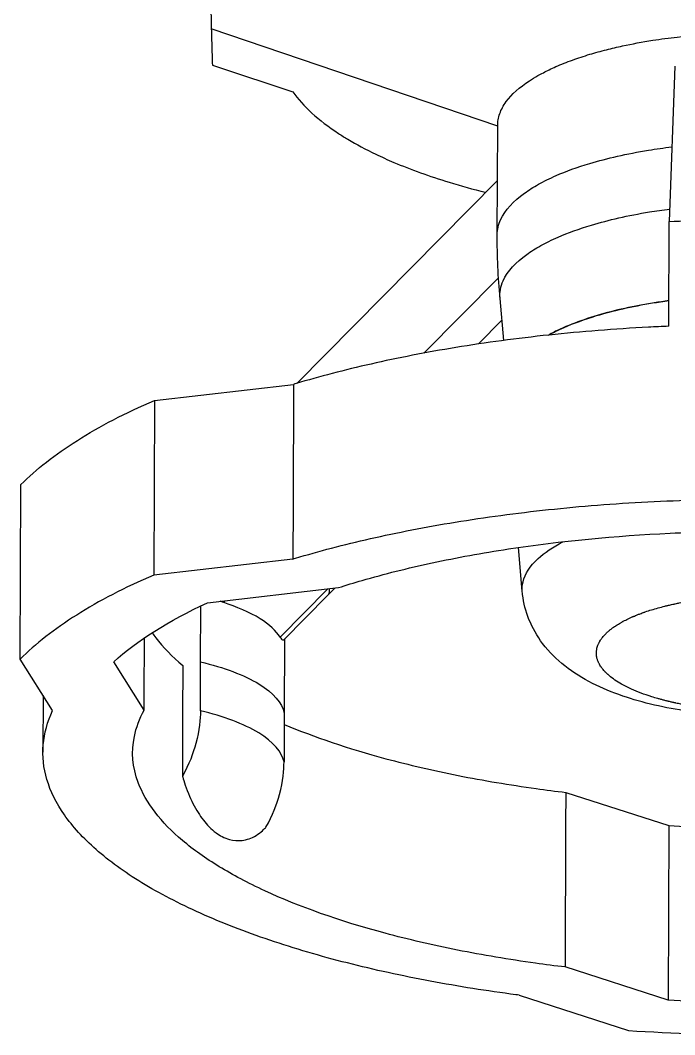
# Model space of a CAD drawing. Header units: millimetres. Extents: x 48717 to 75522, y 76128 to 88842.
# Drawn here: x 58731.9 to 58819.4, y 81552.2 to 81687.8 of the extents above; entities that cross this region are included whole.
import ezdxf

# ---------------------------------------------------------------- set-up
doc = ezdxf.new("R2010")
doc.units = ezdxf.units.MM
doc.layers.add('Top (Plan) View2-DV90-S1B-001a', color=140, linetype='Continuous')

# ---------------------------------------------------------------- blocks, each defined once
blk = doc.blocks.new('*U863')
at = {"layer": 'Top (Plan) View2-DV90-S1B-001a', "color": 0, "linetype": 'ByBlock', "lineweight": -2}
for p, q in [((58795.75, 81673.68), (58757.45, 81686.71)), ((58819.42, 81681.7), (58818.68, 81660.95)), ((58795.69, 81659.21), (58795.75, 81673.81)), ((58768.87, 81639.3), (58795.72, 81666.45)), ((58818.63, 81646.95), (58818.68, 81660.95)), ((58785.88, 81643.36), (58795.85, 81653.44)), ((58796.56, 81645.05), (58796.06, 81650.66)), ((58796.32, 81647.74), (58793.2, 81644.58)), ((58749.84, 81637.03), (58768.45, 81639.17)), ((58749.84, 81637.03), (58749.75, 81613.69)), ((58731.9, 81602.44), (58731.99, 81625.78)), ((58799.03, 81611.51), (58798.51, 81617.37)), ((58768.36, 81615.83), (58749.75, 81613.69)), ((58756.92, 81609.99), (58774.45, 81612.01)), ((58773.04, 81611.85), (58766.66, 81605.39)), ((58772.99, 81610.95), (58773.99, 81611.95)), ((58772.98, 81610.94), (58767.11, 81605)), ((58756.02, 81602.08), (58756.05, 81609.58)), ((58759.04, 81610.04), (58759.25, 81610.26)), ((58767.24, 81605.13), (58767.2, 81595.26)), ((58736.23, 81595.58), (58731.9, 81602.44)), ((58748.47, 81595.64), (58744.39, 81602.09)), ((58753.63, 81601.58), (58753.61, 81595.05)), ((58756, 81595.54), (58756.02, 81602.08)), ((58734.96, 81597.6), (58734.93, 81590.01)), ((58767.2, 81595.26), (58767.17, 81588.72)), ((58804.85, 81584.63), (58818.64, 81580.19)), ((58818.64, 81580.19), (58818.55, 81556.85)), ((58818.55, 81556.85), (58804.76, 81561.29)), ((58798.6, 81557.52), (58813.24, 81552.8))]:
    blk.add_line(p, q, dxfattribs=at)
at = {"layer": 'Top (Plan) View2-DV90-S1B-001a', "color": 0, "linetype": 'ByBlock', "lineweight": -2, "extrusion": (0, 0, -1)}
for centre, major_axis, ratio, start_param, end_param in [((58790.3, 81597.89), (51.66, 7.44), 0.400734, -2.604446, -2.214318), ((58830.86, 81573.15), (65.7, -0.12), 0.252886, 1.368685, 1.758814)]:
    blk.add_ellipse(centre, major_axis=major_axis, ratio=ratio, start_param=start_param, end_param=end_param, dxfattribs=at)
at = {"layer": 'Top (Plan) View2-DV90-S1B-001a', "color": 0, "linetype": 'ByBlock', "lineweight": -2}
blk.add_ellipse((58830.95, 81596.49), major_axis=(65.7, -0.12), ratio=0.252886, start_param=-1.758814, end_param=-1.670318, dxfattribs=at)
for points, knots in [([(58757.31, 81692.58), (58757.33, 81691.52), (58757.36, 81690.5), (58757.39, 81688.99), (58757.41, 81688.48), (58757.43, 81687.55), (58757.44, 81687.13), (58757.45, 81686.71)], [-1.497488, -1.497488, -1.497488, -1.497488, -0.748268, -0.748268, -0.347201, -0.347201, 0, 0, 0, 0]), ([(58757.45, 81686.71), (58757.46, 81686.3), (58757.47, 81685.89), (58757.5, 81685.04), (58757.51, 81684.6), (58757.54, 81683.36), (58757.57, 81682.6), (58757.59, 81681.87)], [-1.496873, -1.496873, -1.496873, -1.496873, -1.14981, -1.14981, -0.748913, -0.748913, -0.000001, -0.000001, -0.000001, -0.000001]), ([(58795.75, 81673.81), (58795.75, 81674.06), (58795.77, 81674.3), (58795.86, 81674.82), (58795.93, 81675.1), (58796.22, 81675.92), (58796.51, 81676.46), (58797.61, 81677.95), (58798.66, 81678.89), (58800.35, 81680), (58800.73, 81680.23), (58801.6, 81680.71), (58802.1, 81680.98), (58802.93, 81681.38), (58803.23, 81681.52), (58804.24, 81681.96), (58804.99, 81682.26), (58806.5, 81682.8), (58807.27, 81683.06), (58808.79, 81683.52), (58809.54, 81683.72), (58811, 81684.09), (58811.71, 81684.26), (58813.73, 81684.7), (58815.09, 81684.95), (58817.56, 81685.34), (58818.66, 81685.48), (58821.47, 81685.81), (58823.23, 81685.96), (58826.79, 81686.16), (58828.61, 81686.21), (58830.42, 81686.21)], [0.037121, 0.037121, 0.037121, 0.037121, 0.241014, 0.241014, 0.477163, 0.477163, 0.93449, 0.93449, 1.777902, 1.777902, 2.007647, 2.007647, 2.270575, 2.270575, 2.413482, 2.413482, 2.737632, 2.737632, 3.042656, 3.042656, 3.318161, 3.318161, 3.565301, 3.565301, 4.00834, 4.00834, 4.347916, 4.347916, 4.866501, 4.866501, 5.392864, 5.392864, 5.392864, 5.392864]), ([(58757.59, 81681.87), (58759.38, 81681.28), (58761.18, 81680.68), (58764.77, 81679.49), (58766.57, 81678.9), (58768.36, 81678.3)], [-1.143582, -1.143582, -1.143582, -1.143582, -0.571712, -0.571712, -0.000131, -0.000131, -0.000131, -0.000131]), ([(58768.36, 81678.3), (58769.7, 81676.37), (58771.77, 81674.48), (58774.86, 81672.46), (58775.27, 81672.2), (58776.85, 81671.26), (58778.1, 81670.59), (58780.22, 81669.58), (58781.03, 81669.21), (58784.13, 81667.9), (58786.61, 81667.01), (58790.82, 81665.72), (58792.45, 81665.27), (58794.14, 81664.85)], [0.000022, 0.000022, 0.000022, 0.000022, 1.668299, 1.668299, 1.915581, 1.915581, 2.585242, 2.585242, 2.97314, 2.97314, 4.021541, 4.021541, 4.641588, 4.641588, 4.641588, 4.641588]), ([(58795.69, 81659.21), (58795.7, 81659.89), (58795.85, 81660.55), (58796.14, 81661.19), (58796.73, 81662.5), (58797.88, 81663.7), (58799.32, 81664.74), (58799.89, 81665.15), (58800.51, 81665.54), (58801.21, 81665.93), (58801.56, 81666.13), (58801.93, 81666.32), (58802.33, 81666.52), (58802.72, 81666.71), (58803.13, 81666.9), (58803.57, 81667.09), (58804.88, 81667.66), (58806.39, 81668.21), (58808.09, 81668.72), (58810.37, 81669.4), (58813, 81670.01), (58815.92, 81670.49), (58816.93, 81670.65), (58817.97, 81670.8), (58819.04, 81670.93)], [0.1351028, 0.1351028, 0.1351028, 0.1351028, 0.2398517, 0.2398517, 0.2398517, 0.4566416, 0.4566416, 0.4566416, 0.5433576, 0.5433576, 0.5433576, 0.5867156, 0.5867156, 0.5867156, 0.6300736, 0.6300736, 0.6300736, 0.7601476, 0.7601476, 0.7601476, 0.9335796, 0.9335796, 0.9335796, 0.9935988, 0.9935988, 0.9935988, 0.9935988]), ([(58796.06, 81650.66), (58795.99, 81651.47), (58796.4, 81653.64), (58798.66, 81655.99), (58801.12, 81657.53), (58802.58, 81658.3), (58804.63, 81659.25), (58808.61, 81660.7), (58813.95, 81661.94), (58817.82, 81662.5), (58818.74, 81662.62)], [0.2404694, 0.2404694, 0.2404694, 0.2404694, 0.2708333, 0.3229167, 0.34375, 0.3541667, 0.3645833, 0.3958333, 0.4375, 0.4501331, 0.4501331, 0.4501331, 0.4501331]), ([(58818.68, 81660.95), (58822.33, 81661.1), (58826.01, 81661.18), (58833.35, 81661.18), (58837.03, 81661.1), (58840.68, 81660.95)], [-2.20364, -2.20364, -2.20364, -2.20364, -1.101395, -1.101395, 0, 0, 0, 0]), ([(58802.52, 81645.76), (58802.82, 81645.93), (58803.48, 81646.27), (58805.42, 81647.17), (58809.26, 81648.58), (58814.32, 81649.75), (58817.9, 81650.28), (58818.64, 81650.38)], [0.3450778, 0.3450778, 0.3450778, 0.3450778, 0.3541667, 0.3645833, 0.3958333, 0.4375, 0.4480678, 0.4480678, 0.4480678, 0.4480678]), ([(58818.64, 81650.37), (58815.99, 81650.02), (58810.69, 81649.03), (58805.42, 81647.24), (58803.03, 81646.04), (58802.54, 81645.76)], [0.062742, 0.062742, 0.062742, 0.062742, 0.10416667, 0.14583333, 0.15764057, 0.15764057, 0.15764057, 0.15764057]), ([(58818.63, 81646.95), (58817.72, 81646.91), (58816.81, 81646.86), (58811.38, 81646.58), (58806.94, 81646.23), (58798.32, 81645.32), (58794.15, 81644.76), (58786.18, 81643.45), (58782.39, 81642.71), (58775.25, 81641.09), (58771.9, 81640.21), (58768.68, 81639.25), (58768.57, 81639.21), (58768.45, 81639.17)], [2.594127, 2.594127, 2.594127, 2.594127, 2.653141, 2.653141, 2.947935, 2.947935, 3.242728, 3.242728, 3.537522, 3.537522, 3.832315, 3.832315, 3.843407, 3.843407, 3.843407, 3.843407]), ([(58731.99, 81625.78), (58734.01, 81627.82), (58736.55, 81629.81), (58742.52, 81633.57), (58745.98, 81635.37), (58749.84, 81637.03)], [-3.64303, -3.64303, -3.64303, -3.64303, -1.821515, -1.821515, 0, 0, 0, 0]), ([(58768.36, 81615.83), (58768.48, 81615.87), (58768.59, 81615.9), (58771.81, 81616.87), (58775.16, 81617.75), (58782.3, 81619.37), (58786.1, 81620.11), (58794.06, 81621.41), (58798.23, 81621.97), (58806.85, 81622.89), (58811.3, 81623.24), (58820.34, 81623.71), (58824.94, 81623.83), (58834.13, 81623.83), (58838.74, 81623.71), (58847.8, 81623.24), (58852.27, 81622.89), (58860.94, 81621.97), (58865.14, 81621.41), (58873.17, 81620.11), (58877, 81619.37), (58884.36, 81617.72), (58887.87, 81616.8), (58891.12, 81615.83)], [-3.843407, -3.843407, -3.843407, -3.843407, -3.832315, -3.832315, -3.537522, -3.537522, -3.242728, -3.242728, -2.947935, -2.947935, -2.653141, -2.653141, -2.358348, -2.358348, -2.063554, -2.063554, -1.768761, -1.768761, -1.473967, -1.473967, -1.179174, -1.179174, -0.873245, -0.873245, -0.873245, -0.873245]), ([(58774.45, 81612.01), (58775.48, 81612.34), (58776.54, 81612.66), (58780.58, 81613.83), (58783.72, 81614.61), (58790.27, 81616.02), (58793.68, 81616.64), (58804.18, 81618.24), (58811.53, 81618.94), (58820.64, 81619.37), (58822.46, 81619.43), (58827.87, 81619.55), (58831.42, 81619.56), (58836.84, 81619.43), (58838.66, 81619.37), (58844.14, 81619.11), (58847.81, 81618.85), (58855.1, 81618.15), (58858.71, 81617.7), (58867.53, 81616.37), (58872.63, 81615.37), (58880.13, 81613.52), (58882.75, 81612.79), (58885.24, 81612.01)], [1.300813, 1.300813, 1.300813, 1.300813, 1.481966, 1.481966, 1.975955, 1.975955, 2.469944, 2.469944, 3.457922, 3.457922, 3.704916, 3.704916, 4.198905, 4.198905, 4.445899, 4.445899, 4.939888, 4.939888, 5.433877, 5.433877, 6.17486, 6.17486, 6.602891, 6.602891, 6.602891, 6.602891]), ([(58799.04, 81611.46), (58799, 81611.9), (58799.1, 81613.37), (58800.59, 81615.71), (58803.14, 81617.44), (58804.48, 81618.14)], [0.75258571, 0.75258571, 0.75258571, 0.75258571, 0.77083333, 0.8125, 0.84542745, 0.84542745, 0.84542745, 0.84542745]), ([(58749.75, 81613.69), (58745.89, 81612.03), (58742.43, 81610.23), (58736.46, 81606.46), (58733.92, 81604.48), (58731.9, 81602.44)], [-3.64303, -3.64303, -3.64303, -3.64303, -1.821515, -1.821515, 0, 0, 0, 0]), ([(58772.98, 81610.94), (58773.04, 81610.99), (58773.08, 81611.05), (58773.15, 81611.15), (58773.18, 81611.19), (58773.21, 81611.26), (58773.22, 81611.3), (58773.24, 81611.33), (58773.24, 81611.35), (58773.25, 81611.36), (58773.29, 81611.54), (58773.27, 81611.7), (58773.19, 81611.86)], [0.5508345, 0.5508345, 0.5508345, 0.5508345, 0.625, 0.625, 0.6875, 0.6875, 0.71875, 0.734375, 0.734375, 0.75, 0.75, 0.964151, 0.964151, 0.964151, 0.964151]), ([(58824.45, 81595.09), (58823.36, 81595.19), (58822.28, 81595.32), (58819.68, 81595.69), (58818.17, 81595.97), (58815.24, 81596.65), (58813.82, 81597.05), (58811.05, 81598), (58809.71, 81598.55), (58807.12, 81599.87), (58805.87, 81600.64), (58803.63, 81602.41), (58802.63, 81603.38), (58801.03, 81605.51), (58800.4, 81606.6), (58799.51, 81608.81), (58799.21, 81609.94), (58799.06, 81611.2), (58799.05, 81611.33), (58799.04, 81611.46)], [6.306605, 6.306605, 6.306605, 6.306605, 9.641924, 9.641924, 14.551106, 14.551106, 19.56342, 19.56342, 24.820238, 24.820238, 30.308588, 30.308588, 35.529176, 35.529176, 39.944889, 39.944889, 43.906915, 43.906915, 44.368484, 44.368484, 44.368484, 44.368484]), ([(58824.45, 81595.8), (58824.13, 81595.84), (58823.83, 81595.87), (58823.19, 81595.95), (58822.86, 81596), (58822.42, 81596.06), (58822.27, 81596.08), (58822.07, 81596.12), (58821.97, 81596.13), (58821.86, 81596.15), (58821.81, 81596.16), (58821.78, 81596.16), (58821.77, 81596.16), (58821.76, 81596.16), (58821.76, 81596.17), (58821.62, 81596.19), (58821.39, 81596.23), (58820.78, 81596.33), (58820.39, 81596.41), (58819.82, 81596.52), (58819.7, 81596.55), (58819.56, 81596.58), (58819.55, 81596.58), (58819.52, 81596.59), (58819.51, 81596.59), (58819.48, 81596.6), (58819.41, 81596.61), (58819.18, 81596.66), (58818.99, 81596.7), (58818.77, 81596.75), (58818.66, 81596.78), (58818.56, 81596.8), (58818.52, 81596.82), (58818.5, 81596.82), (58818.47, 81596.83), (58818.31, 81596.87), (58818, 81596.94), (58817.72, 81597.02), (58817.43, 81597.1), (58817.29, 81597.14), (58816.88, 81597.25), (58816.62, 81597.33), (58815.85, 81597.57), (58815.37, 81597.74), (58814.46, 81598.08), (58814.04, 81598.26), (58813.26, 81598.61), (58812.9, 81598.79), (58812.24, 81599.15), (58811.93, 81599.33), (58811.35, 81599.7), (58811.09, 81599.89), (58810.77, 81600.15), (58810.68, 81600.22), (58810.57, 81600.32), (58810.51, 81600.37), (58810.48, 81600.39), (58810.47, 81600.41), (58810.47, 81600.41), (58810.44, 81600.43), (58810.4, 81600.47), (58810.32, 81600.55), (58810.29, 81600.58), (58810.23, 81600.63), (58810.2, 81600.66), (58810.17, 81600.69), (58810.15, 81600.71), (58810.14, 81600.72), (58810.14, 81600.73), (58809.99, 81600.88), (58809.87, 81601.02), (58809.74, 81601.19), (58809.7, 81601.24), (58809.65, 81601.31), (58809.62, 81601.34), (58809.6, 81601.38), (58809.59, 81601.39), (58809.58, 81601.4), (58809.58, 81601.41), (58809.58, 81601.41), (58809.57, 81601.41), (58809.54, 81601.46), (58809.49, 81601.54), (58809.38, 81601.72), (58809.34, 81601.79), (58809.28, 81601.9), (58809.26, 81601.95), (58809.23, 81602.01), (58809.22, 81602.05), (58809.2, 81602.09), (58809.19, 81602.11), (58809.18, 81602.12), (58809.18, 81602.12), (58809.18, 81602.13), (58809.18, 81602.13), (58809.13, 81602.25), (58809.07, 81602.44), (58809.01, 81602.66), (58808.99, 81602.77), (58808.98, 81602.84), (58808.98, 81602.87), (58808.97, 81602.88), (58808.97, 81602.89), (58808.97, 81602.92), (58808.95, 81603.03), (58808.95, 81603.26), (58808.95, 81603.29), (58808.95, 81603.32), (58808.95, 81603.32), (58808.95, 81603.33), (58808.95, 81603.33), (58808.95, 81603.34), (58808.95, 81603.36), (58808.95, 81603.42), (58808.96, 81603.47), (58808.97, 81603.58), (58808.98, 81603.64), (58808.99, 81603.72), (58808.99, 81603.75), (58809, 81603.77), (58809, 81603.78), (58809, 81603.78), (58809, 81603.78), (58809, 81603.78), (58809, 81603.79), (58809.01, 81603.81), (58809.01, 81603.85), (58809.02, 81603.89), (58809.05, 81604.01), (58809.08, 81604.11), (58809.17, 81604.35), (58809.22, 81604.48), (58809.29, 81604.62), (58809.31, 81604.65), (58809.32, 81604.68), (58809.32, 81604.68), (58809.33, 81604.69), (58809.33, 81604.69), (58809.33, 81604.69), (58809.33, 81604.7), (58809.34, 81604.72), (58809.37, 81604.78), (58809.48, 81604.96), (58809.68, 81605.26), (58809.95, 81605.58), (58810.17, 81605.81), (58810.3, 81605.94), (58810.37, 81606), (58810.41, 81606.04), (58810.41, 81606.04), (58810.41, 81606.04), (58810.48, 81606.11), (58810.71, 81606.3), (58810.8, 81606.38), (58810.98, 81606.52), (58811.05, 81606.57), (58811.16, 81606.65), (58811.22, 81606.69), (58811.29, 81606.74), (58811.33, 81606.77), (58811.35, 81606.78), (58811.36, 81606.79), (58811.36, 81606.79), (58811.36, 81606.79), (58811.52, 81606.9), (58811.69, 81607.01), (58811.99, 81607.19), (58812.09, 81607.25), (58812.25, 81607.35), (58812.34, 81607.39), (58812.44, 81607.45), (58812.49, 81607.48), (58812.52, 81607.49), (58812.53, 81607.5), (58812.54, 81607.5), (58812.76, 81607.62), (58812.98, 81607.73), (58813.32, 81607.9), (58813.44, 81607.95), (58813.62, 81608.03), (58813.71, 81608.07), (58813.82, 81608.12), (58813.88, 81608.15), (58813.91, 81608.16), (58813.93, 81608.17), (58813.93, 81608.17), (58814.05, 81608.22), (58814.23, 81608.29), (58814.62, 81608.45), (58814.76, 81608.5), (58815.01, 81608.6), (58815.1, 81608.63), (58815.24, 81608.68), (58815.32, 81608.7), (58815.4, 81608.73), (58815.45, 81608.75), (58815.47, 81608.76), (58815.48, 81608.76), (58815.49, 81608.76), (58815.49, 81608.77), (58816.04, 81608.95), (58816.61, 81609.13), (58817.49, 81609.37), (58817.79, 81609.45), (58818.15, 81609.54), (58818.21, 81609.56), (58818.27, 81609.57), (58818.28, 81609.57), (58818.28, 81609.57), (58818.28, 81609.57), (58818.32, 81609.58), (58818.36, 81609.59), (58818.51, 81609.63), (58818.66, 81609.66), (58818.94, 81609.73), (58819.05, 81609.75), (58819.22, 81609.79), (58819.28, 81609.8), (58819.41, 81609.83), (58819.45, 81609.84), (58819.7, 81609.89), (58819.88, 81609.93), (58820.19, 81609.99), (58820.33, 81610.01), (58820.46, 81610.04), (58820.48, 81610.04), (58820.5, 81610.05), (58820.52, 81610.05), (58820.53, 81610.05), (58820.58, 81610.06), (58820.7, 81610.08), (58820.97, 81610.13), (58821.31, 81610.19), (58821.56, 81610.23), (58821.66, 81610.24), (58821.66, 81610.24), (58821.67, 81610.24), (58821.68, 81610.25), (58821.7, 81610.25), (58821.79, 81610.26), (58821.91, 81610.28), (58822.19, 81610.32), (58822.29, 81610.34), (58822.47, 81610.36), (58822.57, 81610.38), (58822.69, 81610.39), (58822.75, 81610.4), (58822.78, 81610.41), (58822.8, 81610.41), (58822.81, 81610.41), (58822.81, 81610.41), (58823.46, 81610.5), (58824.1, 81610.57), (58825.06, 81610.66), (58825.38, 81610.69), (58825.77, 81610.72), (58825.89, 81610.73), (58826.02, 81610.74), (58826.07, 81610.74), (58826.09, 81610.74), (58826.1, 81610.74), (58826.12, 81610.74), (58826.23, 81610.75), (58826.38, 81610.76), (58826.69, 81610.78), (58826.88, 81610.79), (58827.11, 81610.81), (58827.14, 81610.81), (58827.19, 81610.81), (58827.21, 81610.81), (58827.27, 81610.81), (58827.39, 81610.82), (58827.51, 81610.83), (58827.91, 81610.84), (58828.22, 81610.85), (58828.58, 81610.87), (58828.66, 81610.87), (58828.74, 81610.87), (58828.75, 81610.87), (58828.76, 81610.87), (58828.77, 81610.87), (58828.81, 81610.87), (58828.91, 81610.87), (58828.99, 81610.88), (58829.26, 81610.88), (58829.45, 81610.88), (58829.94, 81610.89), (58830.16, 81610.89), (58830.28, 81610.89)], [0.5407226, 0.5407226, 0.5407226, 0.5407226, 0.5468758, 0.5468758, 0.5546883, 0.5546883, 0.5585946, 0.5585946, 0.5605477, 0.5615243, 0.5620125, 0.5622567, 0.5623787, 0.5623787, 0.5625008, 0.5625008, 0.5703133, 0.5703133, 0.5781258, 0.5781258, 0.5800789, 0.5800789, 0.580323, 0.580323, 0.5805672, 0.5805672, 0.5810555, 0.582032, 0.5859383, 0.5859383, 0.5878914, 0.588868, 0.588868, 0.5893562, 0.5893562, 0.5898445, 0.5937508, 0.597657, 0.597657, 0.6015632, 0.6015632, 0.6093757, 0.6093757, 0.6250007, 0.6250007, 0.6406257, 0.6406257, 0.6562506, 0.6562506, 0.6718756, 0.6718756, 0.6875006, 0.6875006, 0.6914068, 0.6933599, 0.6943365, 0.695252, 0.695252, 0.6953131, 0.6953131, 0.6992193, 0.6992193, 0.7011724, 0.7011724, 0.702149, 0.7026373, 0.7028814, 0.7028814, 0.7031256, 0.7031256, 0.710938, 0.710938, 0.7148443, 0.7148443, 0.7167974, 0.717774, 0.7182622, 0.7185064, 0.7186285, 0.7186285, 0.7187505, 0.7187505, 0.726563, 0.726563, 0.7304693, 0.7304693, 0.7324224, 0.7324224, 0.7333989, 0.7338872, 0.7341314, 0.7342534, 0.7343145, 0.7343145, 0.7343755, 0.7343755, 0.742188, 0.7460942, 0.7480473, 0.7490239, 0.7499394, 0.7499394, 0.7500005, 0.7500005, 0.757813, 0.757813, 0.7587895, 0.7587895, 0.7589116, 0.7589116, 0.7590337, 0.7590337, 0.7592778, 0.7597661, 0.7617192, 0.7617192, 0.7656254, 0.7656254, 0.7675786, 0.7675786, 0.7678227, 0.7678227, 0.7678837, 0.7678837, 0.7679448, 0.7680668, 0.7685551, 0.7695317, 0.7695317, 0.7734379, 0.7734379, 0.7812504, 0.7812504, 0.7851566, 0.7851566, 0.7856449, 0.785706, 0.785706, 0.785767, 0.785767, 0.7861332, 0.7871098, 0.7890629, 0.7968754, 0.8046879, 0.8085941, 0.8105472, 0.8124698, 0.8124698, 0.8125003, 0.8125003, 0.8203128, 0.8203128, 0.8242191, 0.8242191, 0.8261722, 0.8261722, 0.8271488, 0.827637, 0.8278812, 0.8280032, 0.8280948, 0.8280948, 0.8281253, 0.8281253, 0.8359378, 0.8359378, 0.839844, 0.839844, 0.8417972, 0.8427737, 0.843262, 0.8435062, 0.8435062, 0.8437503, 0.8437503, 0.8515628, 0.8515628, 0.855469, 0.855469, 0.8574221, 0.8583987, 0.858887, 0.8593142, 0.8593142, 0.8593753, 0.8593753, 0.8671877, 0.8671877, 0.871094, 0.871094, 0.8730471, 0.8730471, 0.8740237, 0.874512, 0.8747561, 0.8748782, 0.8749392, 0.8749392, 0.8750002, 0.8750002, 0.8906252, 0.8906252, 0.8984377, 0.8984377, 0.8999025, 0.8999025, 0.9000246, 0.9000246, 0.9001467, 0.9003908, 0.9023439, 0.9023439, 0.9062502, 0.9062502, 0.9082033, 0.9082033, 0.9091799, 0.9091799, 0.9101564, 0.9101564, 0.9140627, 0.9140627, 0.9179689, 0.9179689, 0.9184572, 0.9187013, 0.9187013, 0.9189455, 0.9189455, 0.919922, 0.9218751, 0.9257814, 0.9281007, 0.9281007, 0.9282228, 0.9282228, 0.9287111, 0.9296876, 0.9296876, 0.9335939, 0.9335939, 0.935547, 0.935547, 0.9365236, 0.9370118, 0.937256, 0.937378, 0.9374696, 0.9374696, 0.9375001, 0.9375001, 0.9531251, 0.9531251, 0.9609376, 0.9609376, 0.9628907, 0.9638673, 0.9641114, 0.9641114, 0.9643555, 0.9643555, 0.9648438, 0.9687501, 0.9687501, 0.9726563, 0.9726563, 0.9731446, 0.9731446, 0.9736329, 0.9736329, 0.9746094, 0.9765625, 0.9765625, 0.984375, 0.984375, 0.9863282, 0.9865723, 0.9865723, 0.9866944, 0.9866944, 0.9868164, 0.9873047, 0.9882813, 0.9882813, 0.9921875, 0.9921875, 1, 1, 1, 1]), ([(58766.66, 81605.39), (58766.11, 81606.24), (58765.19, 81607.08), (58762.56, 81608.73), (58760.82, 81609.46), (58759.04, 81610.04)], [-1.334917, -1.334917, -1.334917, -1.334917, -0.718582, -0.718582, 0, 0, 0, 0]), ([(58749.53, 81605.97), (58749.69, 81605.75), (58749.85, 81605.53), (58751.01, 81604.03), (58752.22, 81602.78), (58753.63, 81601.58)], [-5.0230801, -5.0230801, -5.0230801, -5.0230801, -4.9398883, -4.9398883, -4.4532449, -4.4532449, -4.4532449, -4.4532449]), ([(58767.11, 81605), (58767.08, 81604.97), (58767.04, 81604.97), (58766.93, 81605.03), (58766.83, 81605.14), (58766.66, 81605.39)], [0.252427, 0.252427, 0.252427, 0.252427, 0.3358807, 0.3358807, 0.469553, 0.469553, 0.469553, 0.469553]), ([(58798.6, 81557.52), (58798.46, 81557.54), (58798.31, 81557.56), (58794.34, 81558.08), (58790.51, 81558.69), (58782.96, 81560.1), (58779.24, 81560.91), (58772.04, 81562.74), (58768.56, 81563.76), (58761.98, 81565.98), (58758.87, 81567.19), (58753.13, 81569.76), (58750.51, 81571.12), (58745.83, 81573.98), (58743.78, 81575.46), (58740.32, 81578.51), (58738.9, 81580.06), (58736.7, 81583.2), (58735.93, 81584.78), (58735, 81587.91), (58734.84, 81589.46), (58735.1, 81592.55), (58735.53, 81594.09), (58736.23, 81595.58)], [-3.843407, -3.843407, -3.843407, -3.843407, -3.832315, -3.832315, -3.537522, -3.537522, -3.242728, -3.242728, -2.947935, -2.947935, -2.653141, -2.653141, -2.358348, -2.358348, -2.063554, -2.063554, -1.768761, -1.768761, -1.473967, -1.473967, -1.179174, -1.179174, -0.873245, -0.873245, -0.873245, -0.873245]), ([(58804.76, 81561.29), (58803.44, 81561.44), (58802.12, 81561.61), (58797.24, 81562.29), (58793.75, 81562.88), (58787.02, 81564.22), (58783.78, 81564.97), (58774.58, 81567.44), (58769.15, 81569.37), (58763.49, 81571.99), (58762.41, 81572.52), (58759.36, 81574.14), (58757.55, 81575.24), (58755.1, 81576.98), (58754.33, 81577.58), (58752.17, 81579.4), (58750.93, 81580.67), (58748.93, 81583.27), (58748.17, 81584.61), (58746.9, 81588), (58746.73, 81590.07), (58747.4, 81593.3), (58747.84, 81594.48), (58748.47, 81595.64)], [1.300813, 1.300813, 1.300813, 1.300813, 1.481966, 1.481966, 1.975955, 1.975955, 2.469944, 2.469944, 3.457922, 3.457922, 3.704916, 3.704916, 4.198905, 4.198905, 4.445899, 4.445899, 4.939888, 4.939888, 5.433877, 5.433877, 6.17486, 6.17486, 6.602891, 6.602891, 6.602891, 6.602891]), ([(58756, 81595.54), (58755.99, 81594.43), (58755.87, 81592.94), (58755.04, 81589.87), (58754.48, 81588.38), (58753.58, 81586.8)], [-1.277344, -1.277344, -1.277344, -1.277344, -0.545448, -0.545448, 0, 0, 0, 0]), ([(58753.61, 81595.05), (58753.6, 81593.67), (58753.6, 81592.3), (58753.59, 81589.55), (58753.58, 81588.18), (58753.58, 81586.8)], [-0.882861, -0.882861, -0.882861, -0.882861, -0.441439, -0.441439, 0, 0, 0, 0]), ([(58767.19, 81593.72), (58771.18, 81592.04), (58775.76, 81590.49), (58783.87, 81588.31), (58787.11, 81587.56), (58793.84, 81586.22), (58797.33, 81585.64), (58802.21, 81584.96), (58803.52, 81584.79), (58804.85, 81584.63)], [-3.283406, -3.283406, -3.283406, -3.283406, -2.469944, -2.469944, -1.975955, -1.975955, -1.481966, -1.481966, -1.300813, -1.300813, -1.300813, -1.300813]), ([(58764.75, 81579.98), (58765.66, 81581.56), (58766.21, 81583.05), (58767.05, 81586.12), (58767.17, 81587.61), (58767.17, 81588.72)], [-0.6264189, -0.6264189, -0.6264189, -0.6264189, -0.3589308, -0.3589308, 0, 0, 0, 0]), ([(58753.58, 81586.8), (58753.68, 81586.46), (58753.94, 81585.56), (58754.77, 81583.55), (58755.2, 81582.7), (58756.13, 81581.22), (58756.62, 81580.58), (58757.44, 81579.74), (58757.76, 81579.47), (58758.35, 81579.04), (58758.62, 81578.87), (58759.22, 81578.56), (58759.55, 81578.43), (58760.44, 81578.19), (58761, 81578.15), (58762.2, 81578.29), (58762.83, 81578.5), (58764.13, 81579.29), (58764.58, 81579.79), (58764.75, 81579.98)], [0.0000306, 0.0000306, 0.0000306, 0.0000306, 0.113944, 0.113944, 0.2126323, 0.2126323, 0.3072869, 0.3072869, 0.3626238, 0.3626238, 0.4086978, 0.4086978, 0.4625818, 0.4625818, 0.5520161, 0.5520161, 0.6564547, 0.6564547, 0.7774575, 0.7774575, 0.7774575, 0.7774575]), ([(58813.24, 81552.8), (58819.23, 81552.42), (58825.33, 81552.24), (58837.47, 81552.24), (58843.56, 81552.42), (58849.53, 81552.8)], [-3.64303, -3.64303, -3.64303, -3.64303, -1.821515, -1.821515, 0, 0, 0, 0])]:
    blk.add_open_spline(points, degree=3, knots=knots, dxfattribs=at)
for points in [[(58796.06, 81650.66), (58795.8, 81653.5), (58795.68, 81656.36), (58795.69, 81659.21)], [(58768.45, 81639.17), (58768.42, 81631.39), (58768.39, 81623.61), (58768.36, 81615.83)], [(58759.04, 81610.04), (58758.91, 81610.09), (58758.78, 81610.13), (58758.65, 81610.19)], [(58748.47, 81595.64), (58748.48, 81598.85), (58748.49, 81602.07), (58748.51, 81605.29)], [(58756.02, 81602.08), (58759.09, 81601.35), (58764.6, 81599.29), (58766.94, 81596.57), (58767.2, 81595.26)], [(58767.17, 81588.72), (58766.92, 81590.03), (58764.57, 81592.75), (58759.07, 81594.82), (58756, 81595.54)], [(58804.85, 81584.63), (58804.82, 81576.85), (58804.79, 81569.07), (58804.76, 81561.29)]]:
    blk.add_open_spline(points, degree=3, dxfattribs=at)

msp = doc.modelspace()

# ---------------------------------------------------------------- block references
at = {"layer": 'Top (Plan) View2-DV90-S1B-001a'}
msp.add_blockref('*U863', (0, 0), dxfattribs=at)

doc.saveas('drawing.dxf')
